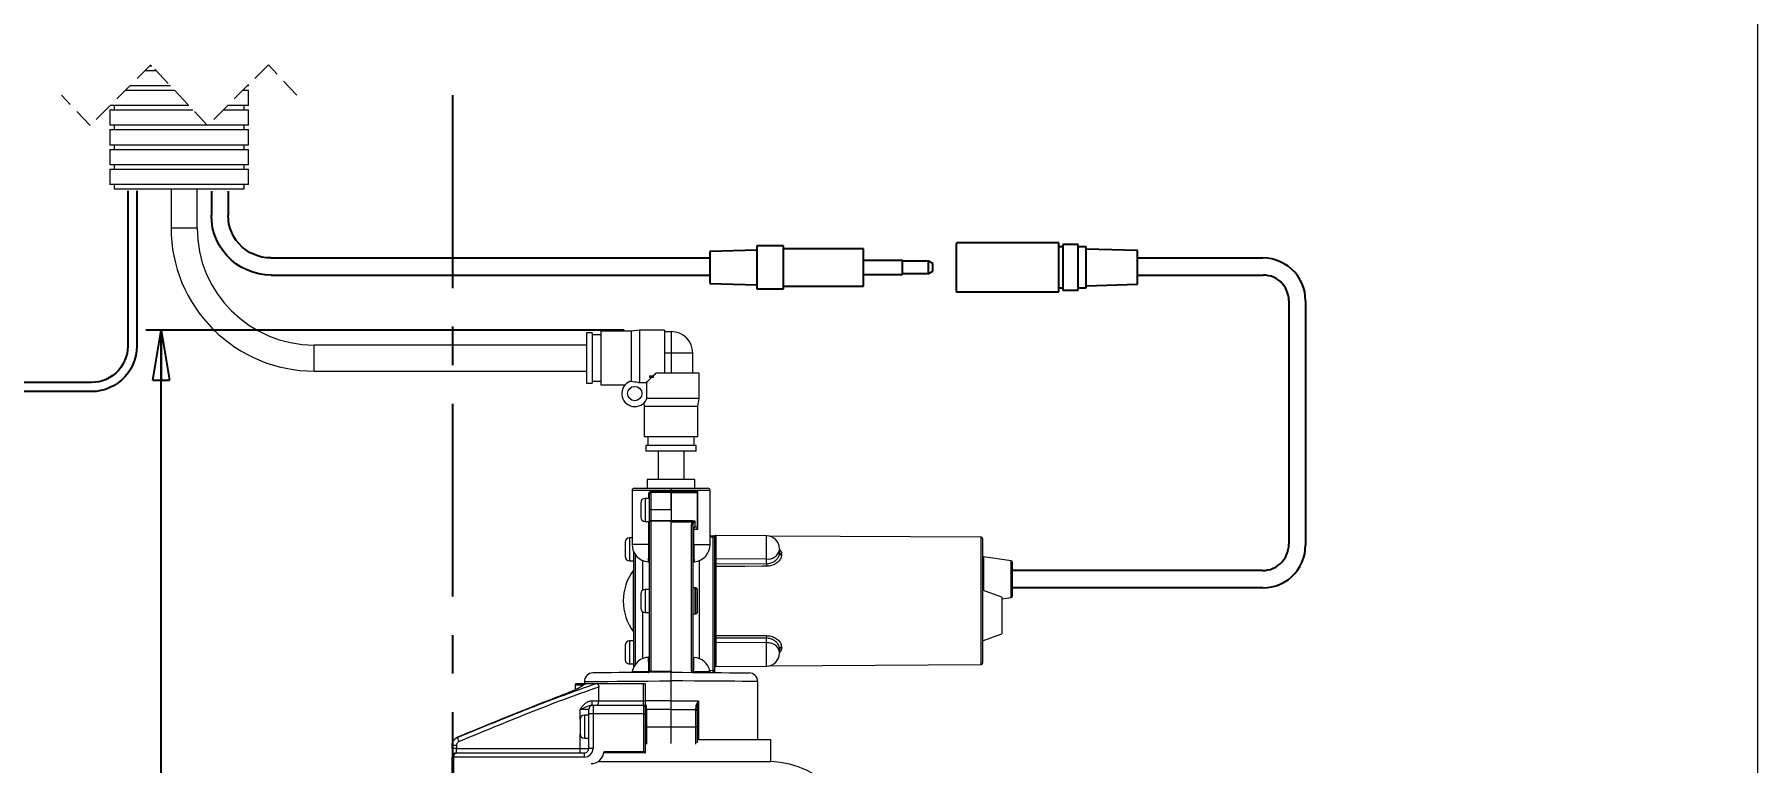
# Model space of a CAD drawing. Header units: millimetres. Extents: x 3 to 295, y 3 to 207.
# Drawn here: x 181.7 to 295.2, y 80.8 to 128.8 of the extents above; entities that cross this region are included whole.
import ezdxf

# ---------------------------------------------------------------- set-up
doc = ezdxf.new("R2010")
doc.units = ezdxf.units.MM
doc.linetypes.add('CENTERX2', pattern=[20.32, 12.7, -2.54, 2.54, -2.54])
doc.linetypes.add('HIDDEN', pattern=[1.905, 1.27, -0.635])
doc.layers.add('LEVEL0', color=179, linetype='Continuous')
doc.styles.add('SLDTEXTSTYLE0', font='TXT', dxfattribs={"width": 0.75})
doc.dimstyles.new('SLDDIMSTYLE1', dxfattribs={"dimtxt": 3.5, "dimasz": 3.302, "dimexe": 0, "dimexo": 0.0625, "dimgap": 0.875, "dimtad": 1, "dimdec": 0, "dimlfac": 3.5, "dimrnd": 1e-09, "dimzin": 12, "dimdsep": 46, "dimtxsty": 'SLDTEXTSTYLE0', "dimblk1": 'CLOSED', "dimblk2": 'CLOSED', "dimsah": 1, "dimcen": 0.09, "dimadec": 0, "dimazin": 3, "dimtfac": 1, "dimtdec": 0, "dimtofl": 0, "dimtmove": 0, "dimatfit": 3, "dimldrblk": 'CLOSED', "dimfxl": 0, "dimfrac": 2, "dimtolj": 1, "dimtzin": 12, "dimarcsym": 0})

# ---------------------------------------------------------------- blocks, each defined once
blk = doc.blocks.new('SW_BROKEN_VIEW_0')
at = {"color": 0, "linetype": 'CENTERX2'}
blk.add_line((48.63, 27.78), (48.63, -79.99), dxfattribs=at)
at = {"color": 0, "linetype": 'Continuous'}
for p, q in [((27.24, 21.48), (27.24, 11.26)), ((27.84, 21.48), (27.84, 11.26)), ((32.75, 21.47), (32.75, 19.87)), ((33.85, 21.47), (33.85, 19.87)), ((32.77, 19.46), (32.75, 19.87)), ((32.83, 19.05), (32.77, 19.46)), ((33.87, 19.58), (33.85, 19.87)), ((33.91, 19.29), (33.87, 19.58)), ((32.94, 18.65), (32.83, 19.05)), ((33.09, 18.27), (32.94, 18.65)), ((33.27, 17.9), (33.09, 18.27)), ((33.99, 19), (33.91, 19.29)), ((34.09, 18.73), (33.99, 19)), ((34.23, 18.46), (34.09, 18.73)), ((34.39, 18.22), (34.23, 18.46)), ((34.57, 17.99), (34.39, 18.22)), ((33.5, 17.56), (33.27, 17.9)), ((33.76, 17.23), (33.5, 17.56)), ((34.05, 16.94), (33.76, 17.23)), ((34.78, 17.78), (34.57, 17.99)), ((35.01, 17.59), (34.78, 17.78)), ((35.26, 17.43), (35.01, 17.59)), ((35.52, 17.3), (35.26, 17.43)), ((35.8, 17.19), (35.52, 17.3)), ((36.08, 17.12), (35.8, 17.19)), ((36.37, 17.07), (36.08, 17.12)), ((36.67, 17.06), (36.37, 17.07)), ((36.67, 17.06), (65.59, 17.06)), ((68.7, 17.57), (65.59, 17.49)), ((65.59, 17.49), (65.59, 15.38)), ((68.7, 17.86), (68.7, 15.02)), ((70.45, 17.86), (68.7, 17.86)), ((70.45, 15.02), (70.45, 17.86)), ((75.72, 17.67), (70.45, 17.67)), ((75.72, 15.21), (75.72, 17.67)), ((81.84, 18.02), (81.83, 18.02)), ((81.83, 18.02), (81.83, 18.01)), ((81.83, 18.01), (81.83, 18)), ((81.83, 18), (81.83, 14.87)), ((81.85, 18.04), (81.84, 18.04)), ((81.84, 18.04), (81.84, 18.03)), ((81.84, 18.03), (81.84, 18.03)), ((81.84, 18.03), (81.84, 18.02)), ((81.86, 18.05), (81.85, 18.04)), ((81.85, 18.04), (81.85, 18.04)), ((81.87, 18.05), (81.86, 18.05)), ((81.86, 18.05), (81.86, 18.05)), ((81.88, 18.06), (81.87, 18.06)), ((81.87, 18.06), (81.87, 18.05)), ((81.89, 18.06), (81.88, 18.06)), ((81.88, 18.06), (81.88, 18.06)), ((88.59, 18.06), (81.89, 18.06)), ((88.59, 14.82), (88.59, 18.06)), ((88.86, 17.79), (88.59, 17.79)), ((88.86, 17.94), (88.86, 14.94)), ((89.86, 17.94), (88.86, 17.94)), ((89.86, 14.94), (89.86, 17.94)), ((90.4, 17.79), (89.86, 17.79)), ((90.4, 15.09), (90.4, 17.79)), ((90.4, 15.22), (90.4, 17.65)), ((93.78, 17.55), (90.4, 17.65)), ((93.78, 15.33), (93.78, 17.55)), ((93.78, 17.06), (102.03, 17.06)), ((102.33, 17.04), (102.03, 17.06)), ((102.62, 17), (102.33, 17.04)), ((34.37, 16.68), (34.05, 16.94)), ((34.72, 16.46), (34.37, 16.68)), ((35.08, 16.27), (34.72, 16.46)), ((35.47, 16.12), (35.08, 16.27)), ((35.87, 16.02), (35.47, 16.12)), ((36.28, 15.95), (35.87, 16.02)), ((36.69, 15.93), (36.28, 15.95)), ((36.69, 15.93), (65.59, 15.93)), ((78.29, 16.9), (75.72, 16.9)), ((75.72, 15.97), (78.29, 15.97)), ((78.29, 15.97), (78.29, 16.9)), ((80.01, 16.84), (78.29, 16.84)), ((78.29, 16.03), (80.01, 16.03)), ((80.01, 16.03), (80.01, 16.84)), ((80.28, 16.69), (80.01, 16.84)), ((80.01, 16.03), (80.28, 16.18)), ((80.28, 16.18), (80.28, 16.69)), ((93.78, 15.93), (102.06, 15.93)), ((102.23, 15.92), (102.06, 15.93)), ((102.41, 15.89), (102.23, 15.92)), ((102.9, 16.92), (102.62, 17)), ((103.18, 16.81), (102.9, 16.92)), ((103.44, 16.68), (103.18, 16.81)), ((103.69, 16.52), (103.44, 16.68)), ((103.92, 16.33), (103.69, 16.52)), ((104.13, 16.13), (103.92, 16.33)), ((104.31, 15.9), (104.13, 16.13)), ((104.47, 15.65), (104.31, 15.9)), ((65.59, 15.38), (68.7, 15.3)), ((68.7, 15.02), (70.45, 15.02)), ((70.45, 15.21), (75.72, 15.21)), ((81.83, 14.87), (81.83, 14.86)), ((81.83, 14.86), (81.83, 14.86)), ((81.83, 14.86), (81.84, 14.85)), ((81.84, 14.85), (81.84, 14.85)), ((81.84, 14.85), (81.84, 14.84)), ((81.84, 14.84), (81.84, 14.84)), ((81.84, 14.84), (81.85, 14.83)), ((81.85, 14.83), (81.85, 14.83)), ((81.85, 14.83), (81.86, 14.83)), ((81.86, 14.83), (81.86, 14.82)), ((81.86, 14.82), (81.87, 14.82)), ((81.87, 14.82), (81.87, 14.82)), ((81.87, 14.82), (81.88, 14.82)), ((81.88, 14.82), (81.88, 14.82)), ((81.88, 14.82), (81.89, 14.82)), ((81.89, 14.82), (88.59, 14.82)), ((88.59, 15.09), (88.86, 15.09)), ((88.86, 14.94), (89.86, 14.94)), ((89.86, 15.09), (90.4, 15.09)), ((90.4, 15.22), (93.78, 15.33)), ((102.58, 15.85), (102.41, 15.89)), ((102.74, 15.79), (102.58, 15.85)), ((102.9, 15.71), (102.74, 15.79)), ((103.05, 15.61), (102.9, 15.71)), ((103.19, 15.5), (103.05, 15.61)), ((103.31, 15.38), (103.19, 15.5)), ((103.42, 15.24), (103.31, 15.38)), ((103.52, 15.09), (103.42, 15.24)), ((103.6, 14.94), (103.52, 15.09)), ((103.66, 14.77), (103.6, 14.94)), ((103.71, 14.6), (103.66, 14.77)), ((104.61, 15.39), (104.47, 15.65)), ((104.71, 15.11), (104.61, 15.39)), ((104.79, 14.83), (104.71, 15.11)), ((104.83, 14.54), (104.79, 14.83)), ((103.74, 14.43), (103.71, 14.6)), ((103.75, 14.25), (103.74, 14.43)), ((103.75, 14.25), (103.75, -1.79)), ((104.85, 14.24), (104.83, 14.54)), ((104.85, 14.24), (104.85, -1.85)), ((27.03, 10.28), (26.92, 10.06)), ((27.12, 10.51), (27.03, 10.28)), ((27.19, 10.76), (27.12, 10.51)), ((27.23, 11.01), (27.19, 10.76)), ((27.24, 11.26), (27.23, 11.01)), ((27.69, 10.33), (27.58, 10.04)), ((27.77, 10.63), (27.69, 10.33)), ((27.82, 10.94), (27.77, 10.63)), ((27.84, 11.26), (27.82, 10.94)), ((26.04, 9.18), (25.82, 9.06)), ((26.25, 9.31), (26.04, 9.18)), ((26.45, 9.47), (26.25, 9.31)), ((26.62, 9.65), (26.45, 9.47)), ((26.78, 9.85), (26.62, 9.65)), ((26.92, 10.06), (26.78, 9.85)), ((27.07, 9.25), (26.85, 9.03)), ((27.27, 9.49), (27.07, 9.25)), ((27.44, 9.76), (27.27, 9.49)), ((27.58, 10.04), (27.44, 9.76)), ((24.84, 8.86), (2.23, 8.86)), ((24.84, 8.26), (2.23, 8.26)), ((25.09, 8.87), (24.84, 8.86)), ((25.15, 8.27), (24.84, 8.26)), ((25.34, 8.91), (25.09, 8.87)), ((25.46, 8.32), (25.15, 8.27)), ((25.58, 8.97), (25.34, 8.91)), ((25.77, 8.4), (25.46, 8.32)), ((25.82, 9.06), (25.58, 8.97)), ((26.06, 8.52), (25.77, 8.4)), ((26.34, 8.66), (26.06, 8.52)), ((26.6, 8.83), (26.34, 8.66)), ((26.85, 9.03), (26.6, 8.83)), ((103.66, -2.33), (103.71, -2.15)), ((103.71, -2.15), (103.74, -1.97)), ((103.74, -1.97), (103.75, -1.79)), ((104.79, -2.43), (104.83, -2.14)), ((104.83, -2.14), (104.85, -1.85)), ((102.54, -3.45), (102.71, -3.38)), ((102.71, -3.38), (102.88, -3.3)), ((102.88, -3.3), (103.03, -3.2)), ((103.03, -3.2), (103.17, -3.08)), ((103.17, -3.08), (103.3, -2.95)), ((103.3, -2.95), (103.42, -2.81)), ((103.42, -2.81), (103.52, -2.66)), ((103.52, -2.66), (103.6, -2.5)), ((103.6, -2.5), (103.66, -2.33)), ((104.31, -3.5), (104.47, -3.26)), ((104.47, -3.26), (104.61, -2.99)), ((104.61, -2.99), (104.71, -2.72)), ((104.71, -2.72), (104.79, -2.43)), ((102, -3.53), (85.54, -3.53)), ((102, -3.53), (102.19, -3.52)), ((102.19, -3.52), (102.37, -3.49)), ((102.37, -3.49), (102.54, -3.45)), ((102.62, -4.6), (102.9, -4.53)), ((102.9, -4.53), (103.18, -4.42)), ((103.18, -4.42), (103.44, -4.29)), ((103.44, -4.29), (103.69, -4.13)), ((103.69, -4.13), (103.92, -3.94)), ((103.92, -3.94), (104.13, -3.73)), ((104.13, -3.73), (104.31, -3.5)), ((102.03, -4.66), (85.54, -4.66)), ((102.03, -4.66), (102.33, -4.65)), ((102.33, -4.65), (102.62, -4.6))]:
    blk.add_line(p, q, dxfattribs=at)
blk = doc.blocks.new('_CLOSED')
at = {"color": 0, "linetype": 'ByBlock', "lineweight": -2}
for p, q in [((-1, 0.166667), (0, 0)), ((-1, 0.166667), (-1, -0.166667)), ((0, 0), (-1, -0.166667)), ((0, 0), (-1, 0))]:
    blk.add_line(p, q, dxfattribs=at)
blk = doc.blocks.new('_D_4')
at = {"layer": 'LEVEL0', "color": 7}
for p, q in [((220.56, 109.32), (189.04, 109.32)), ((190.04, 14.05), (190.04, 109.32)), ((208.5, 14.05), (189.04, 14.05))]:
    blk.add_line(p, q, dxfattribs=at)
at = {"layer": 'LEVEL0', "color": 7, "xscale": 3.302, "yscale": 3.302}
for p, rotation in [((190.04, 109.32), 90.0000000000004), ((190.04, 14.05), 270.0000000000004)]:
    blk.add_blockref('_CLOSED', p, dxfattribs=dict(at, rotation=rotation))
at = {"layer": 'LEVEL0', "color": 7, "insert": (185.53, 54.68), "char_height": 3.5, "attachment_point": 1, "rotation": 90, "style": 'SLDTEXTSTYLE0'}
blk.add_mtext('333', dxfattribs=at)

msp = doc.modelspace()

# ---------------------------------------------------------------- linework, layer by layer
at = {"color": 7, "linetype": 'HIDDEN', "lineweight": 0}
for p, q in [((189.364, 126.788), (185.364, 122.788)), ((193.11, 122.788), (189.364, 126.788)), ((197.11, 126.788), (193.11, 122.788)), ((198.984, 124.788), (197.11, 126.788)), ((185.364, 122.788), (183.491, 124.788))]:
    msp.add_line(p, q, dxfattribs=at)
at = {"color": 7, "linetype": 'Continuous', "lineweight": 15}
for p, q in [((189, 126.424), (189.705, 126.424)), ((189.437, 126.71), (189.286, 126.71)), ((187.699, 125.123), (190.801, 125.123)), ((190.656, 125.408), (187.984, 125.408)), ((190.801, 125.123), (190.924, 125.123)), ((195.445, 125.123), (195.809, 125.123)), ((195.523, 125.123), (195.523, 125.201)), ((195.809, 125.408), (195.731, 125.408)), ((195.809, 125.408), (195.809, 125.486)), ((195.809, 124.107), (195.809, 125.123)), ((186.666, 123.821), (186.666, 122.806)), ((186.666, 123.821), (190.801, 123.821)), ((191.875, 124.107), (186.683, 124.107)), ((186.952, 124.107), (186.952, 123.821)), ((190.801, 123.821), (192.143, 123.821)), ((194.144, 123.821), (195.809, 123.821)), ((195.809, 124.107), (194.429, 124.107)), ((195.523, 123.821), (195.523, 124.107)), ((195.809, 122.806), (195.809, 123.821)), ((193.094, 122.806), (186.666, 122.806)), ((186.952, 122.806), (186.952, 122.52)), ((195.809, 122.806), (193.128, 122.806)), ((195.523, 122.52), (195.523, 122.806)), ((186.666, 122.52), (186.666, 121.504)), ((186.666, 122.52), (190.801, 122.52)), ((195.809, 121.504), (186.666, 121.504)), ((186.952, 121.504), (186.952, 121.218)), ((190.801, 122.52), (195.809, 122.52)), ((195.523, 121.218), (195.523, 121.504)), ((195.809, 121.504), (195.809, 122.52)), ((186.666, 121.218), (186.666, 120.203)), ((186.666, 121.218), (190.801, 121.218)), ((190.801, 121.218), (195.809, 121.218)), ((195.809, 120.203), (195.809, 121.218)), ((195.809, 120.203), (186.666, 120.203)), ((186.666, 119.917), (186.666, 118.901)), ((186.666, 119.917), (190.801, 119.917)), ((186.952, 120.203), (186.952, 119.917)), ((190.801, 119.917), (195.809, 119.917)), ((195.523, 119.917), (195.523, 120.203)), ((195.809, 118.901), (195.809, 119.917)), ((195.809, 118.901), (186.666, 118.901)), ((186.952, 118.901), (186.952, 118.615)), ((186.952, 118.615), (190.829, 118.615)), ((190.698, 118.615), (190.698, 116.048)), ((190.829, 118.615), (195.523, 118.615)), ((192.413, 116.048), (192.413, 118.615)), ((195.523, 118.615), (195.523, 118.901)), ((218.446, 109.131), (218.075, 109.131)), ((218.075, 109.131), (218.075, 105.821)), ((218.446, 109.131), (218.446, 105.821)), ((219.018, 109.008), (218.446, 109.008)), ((221.018, 109.24), (219.018, 109.24)), ((219.018, 109.24), (219.018, 105.713)), ((221.556, 109.317), (221.018, 109.24)), ((221.018, 109.24), (221.018, 105.935)), ((223.218, 109.317), (221.556, 109.317)), ((221.556, 109.317), (221.556, 105.847)), ((223.218, 109.317), (223.218, 106.476)), ((223.218, 109.219), (223.646, 109.219)), ((218.075, 108.333), (200.127, 108.333)), ((225.075, 106.476), (225.075, 107.791)), ((200.127, 106.619), (218.075, 106.619)), ((218.075, 105.821), (218.446, 105.821)), ((218.446, 105.945), (219.018, 105.945)), ((219.018, 105.713), (220.618, 105.713)), ((221.018, 105.935), (220.939, 105.935)), ((222.017, 105.847), (221.556, 105.847)), ((222.017, 105.847), (222.017, 104.814)), ((222.218, 106.315), (222.485, 106.315)), ((222.218, 106.315), (222.218, 106.219)), ((222.218, 106.219), (222.485, 106.219)), ((222.485, 106.219), (222.485, 106.315)), ((225.487, 106.476), (222.646, 106.476)), ((225.487, 104.814), (225.487, 106.476)), ((221.848, 104.52), (221.883, 104.276)), ((222.017, 104.814), (222.025, 104.764)), ((225.487, 104.814), (222.017, 104.814)), ((225.41, 104.276), (225.487, 104.814)), ((221.883, 104.276), (221.883, 102.276)), ((223.646, 104.276), (221.883, 104.276)), ((225.41, 104.276), (223.646, 104.276)), ((225.41, 102.276), (225.41, 104.276)), ((223.646, 102.276), (221.883, 102.276)), ((222.115, 102.276), (222.115, 101.705)), ((225.41, 102.276), (223.646, 102.276)), ((225.178, 101.705), (225.178, 102.276)), ((221.991, 101.705), (221.991, 101.333)), ((223.646, 101.705), (221.991, 101.705)), ((223.646, 101.333), (221.991, 101.333)), ((222.789, 101.333), (222.789, 99.476)), ((225.301, 101.705), (223.646, 101.705)), ((225.301, 101.333), (223.646, 101.333)), ((224.504, 99.476), (224.504, 101.333)), ((225.301, 101.333), (225.301, 101.705)), ((221.218, 98.905), (223.646, 98.905)), ((222.075, 99.476), (222.075, 98.905)), ((225.218, 99.476), (222.075, 99.476)), ((223.646, 98.905), (223.646, 98.762)), ((223.646, 98.905), (226.075, 98.905)), ((225.218, 98.905), (225.218, 99.476)), ((221.075, 98.762), (221.075, 95.191)), ((221.646, 97.948), (221.646, 97.476)), ((222.218, 98.233), (221.932, 98.233)), ((222.218, 97.497), (222.218, 98.533)), ((223.646, 98.619), (222.304, 98.619)), ((223.646, 98.762), (223.646, 98.705)), ((223.646, 98.705), (223.646, 98.619)), ((223.646, 97.497), (223.646, 98.619)), ((223.646, 98.619), (225.361, 98.619)), ((223.646, 98.619), (223.646, 96.762)), ((225.361, 98.619), (225.361, 96.333)), ((226.218, 95.191), (226.218, 98.762)), ((221.646, 97.476), (221.646, 97.005)), ((221.932, 96.719), (222.218, 96.719)), ((222.218, 97.497), (222.304, 97.497)), ((222.218, 96.795), (222.218, 97.497)), ((222.218, 86.856), (222.218, 96.795)), ((222.304, 97.497), (223.646, 97.497)), ((225.075, 96.762), (223.646, 96.762)), ((223.646, 96.668), (223.646, 96.762)), ((223.646, 86.869), (223.646, 96.668)), ((225.075, 96.754), (225.212, 96.754)), ((221.075, 95.625), (220.904, 95.625)), ((225.075, 96.448), (225.075, 86.86)), ((225.361, 96.333), (225.218, 96.333)), ((225.361, 96.333), (225.361, 96.276)), ((226.218, 95.762), (226.418, 95.762)), ((226.504, 95.676), (226.504, 95.71)), ((226.504, 95.676), (226.504, 86.906)), ((229.94, 95.766), (226.59, 95.795)), ((244.075, 95.67), (230.13, 95.743)), ((244.161, 95.584), (244.161, 87.368)), ((220.618, 95.339), (220.618, 94.868)), ((220.618, 94.868), (220.618, 94.396)), ((221.189, 87.135), (221.189, 94.692)), ((230.789, 94.909), (230.789, 94.839)), ((230.789, 94.839), (230.789, 94.616)), ((246.058, 94.116), (244.234, 94.372)), ((220.904, 94.11), (221.189, 94.11)), ((246.132, 94.031), (246.132, 92.905)), ((222.218, 92.233), (221.932, 92.233)), ((225.275, 92.333), (225.218, 92.333)), ((225.361, 92.248), (225.361, 90.705)), ((245.446, 91.731), (244.161, 92.189)), ((246.132, 92.905), (246.132, 91.779)), ((221.646, 91.948), (221.646, 91.476)), ((221.646, 91.476), (221.646, 91.005)), ((245.446, 91.731), (245.446, 89.935)), ((245.446, 91.608), (246.058, 91.694)), ((221.932, 90.719), (222.218, 90.719)), ((225.218, 90.619), (225.275, 90.619)), ((245.446, 89.935), (245.446, 89.316)), ((221.189, 88.842), (220.904, 88.842)), ((244.161, 88.858), (245.446, 89.316)), ((220.618, 88.557), (220.618, 88.085)), ((220.618, 88.085), (220.618, 87.614)), ((230.789, 88.336), (230.789, 88.114)), ((230.789, 88.114), (230.789, 88.044)), ((220.904, 87.328), (221.189, 87.328)), ((223.646, 86.869), (223.646, 86.787)), ((223.646, 86.216), (223.646, 86.787)), ((223.646, 86.212), (223.646, 86.784)), ((226.504, 86.906), (226.504, 86.847)), ((226.59, 87.157), (229.94, 87.187)), ((230.13, 87.21), (244.075, 87.283)), ((217.332, 85.923), (217.332, 85.622)), ((217.361, 86.048), (217.779, 86.048)), ((217.779, 86.048), (217.988, 86.048)), ((217.932, 86.167), (217.932, 86.048)), ((217.988, 86.048), (221.891, 86.048)), ((218.702, 86.036), (221.822, 86.036)), ((218.881, 84.905), (218.881, 85.803)), ((221.891, 86.048), (221.932, 86.048)), ((221.932, 86.048), (221.932, 84.905)), ((223.646, 84.905), (223.646, 86.216)), ((223.646, 84.905), (223.646, 86.212)), ((229.361, 82.333), (229.361, 86.171)), ((218.218, 84.048), (218.218, 84.333)), ((218.218, 81.762), (218.218, 84.048)), ((218.455, 84.619), (218.504, 84.619)), ((218.504, 84.619), (221.846, 84.619)), ((221.932, 84.905), (221.932, 84.533)), ((221.932, 84.533), (221.932, 84.048)), ((221.932, 84.048), (221.932, 81.476)), ((223.646, 84.333), (222.018, 84.333)), ((223.646, 84.333), (223.646, 84.905)), ((223.646, 83.191), (223.646, 84.333)), ((223.646, 84.333), (225.275, 84.333)), ((225.361, 84.475), (225.361, 84.248)), ((225.361, 84.248), (225.361, 83.191)), ((217.646, 83.662), (217.646, 83.191)), ((217.646, 83.191), (217.646, 82.719)), ((218.218, 83.948), (217.932, 83.948)), ((223.646, 82.084), (223.646, 83.191)), ((225.361, 83.191), (225.361, 82.134)), ((209.218, 81.955), (209.218, 81.972)), ((209.218, 81.762), (209.218, 81.955)), ((209.218, 81.762), (209.218, 81.191)), ((209.571, 82.501), (209.572, 82.5)), ((217.932, 82.433), (218.218, 82.433)), ((230.218, 82.333), (225.361, 82.333)), ((230.218, 80.898), (230.218, 82.333)), ((209.218, 14.334), (209.218, 81.191)), ((209.504, 81.476), (217.932, 81.476)), ((218.837, 80.898), (220.682, 80.898)), ((221.932, 81.476), (219.218, 81.476)), ((220.682, 80.898), (230.218, 80.898))]:
    msp.add_line(p, q, dxfattribs=at)
at = {"color": 8, "linetype": 'Continuous', "lineweight": 0}
for p, q in [((190.698, 116.048), (192.413, 116.048)), ((223.646, 109.219), (223.646, 107.791)), ((200.127, 106.619), (200.127, 108.333)), ((223.646, 107.791), (223.218, 107.791)), ((223.646, 107.791), (223.646, 106.476)), ((225.075, 107.791), (223.646, 107.791)), ((223.646, 98.762), (221.075, 98.762)), ((221.932, 98.233), (221.932, 97.476)), ((222.181, 98.233), (222.181, 98.533)), ((222.181, 98.533), (222.218, 98.533)), ((222.304, 98.619), (222.304, 97.497)), ((222.347, 98.705), (223.646, 98.705)), ((226.218, 98.762), (223.646, 98.762)), ((223.646, 98.705), (225.388, 98.705)), ((225.388, 98.705), (225.388, 96.191)), ((221.932, 97.476), (221.932, 96.719)), ((222.181, 95.191), (222.181, 96.719)), ((222.304, 97.497), (222.304, 96.785)), ((222.304, 96.785), (223.646, 96.785)), ((222.304, 96.73), (222.304, 96.785)), ((223.646, 96.73), (222.304, 96.73)), ((222.304, 96.73), (222.304, 86.858)), ((225.064, 96.668), (223.646, 96.668)), ((225.075, 96.762), (225.075, 96.754)), ((225.218, 96.753), (225.218, 96.333)), ((220.904, 95.625), (220.904, 94.868)), ((224.989, 86.86), (224.989, 96.448)), ((225.075, 96.448), (224.989, 96.448)), ((225.075, 96.191), (225.135, 96.191)), ((225.135, 96.191), (225.135, 95.191)), ((225.388, 96.191), (225.135, 96.191)), ((226.418, 95.676), (226.218, 95.676)), ((226.418, 95.762), (226.418, 95.676)), ((226.418, 86.906), (226.418, 95.676)), ((226.504, 95.676), (226.418, 95.676)), ((226.59, 95.795), (226.59, 94.223)), ((229.94, 94.243), (229.94, 95.766)), ((244.075, 87.283), (244.075, 95.67)), ((220.904, 94.868), (220.904, 94.11)), ((222.181, 95.191), (221.075, 95.191)), ((221.275, 94.545), (221.275, 87.278)), ((222.218, 95.191), (222.181, 95.191)), ((225.075, 95.191), (225.135, 95.191)), ((225.135, 95.191), (226.218, 95.191)), ((229.94, 94.243), (226.59, 94.223)), ((229.94, 93.935), (229.94, 94.243)), ((230.931, 94.57), (230.931, 94.515)), ((244.234, 94.372), (244.234, 92.163)), ((221.172, 89.438), (221.172, 93.515)), ((221.789, 92.195), (221.789, 94.131)), ((225.504, 94.131), (225.504, 87.682)), ((226.59, 94.223), (226.59, 93.923)), ((226.59, 93.923), (229.94, 93.935)), ((226.59, 93.748), (226.59, 89.205)), ((246.058, 91.694), (246.058, 94.116)), ((221.932, 92.233), (221.932, 91.476)), ((225.218, 92.333), (225.218, 90.619)), ((225.275, 90.619), (225.275, 92.333)), ((221.932, 91.476), (221.932, 90.719)), ((221.789, 87.682), (221.789, 90.757)), ((220.904, 88.842), (220.904, 88.085)), ((226.59, 89.03), (226.59, 88.73)), ((229.94, 89.018), (226.59, 89.03)), ((226.59, 88.73), (226.59, 87.157)), ((229.94, 88.709), (226.59, 88.73)), ((229.94, 88.709), (229.94, 89.018)), ((229.94, 87.187), (229.94, 88.709)), ((220.904, 88.085), (220.904, 87.328)), ((225.155, 87.76), (225.155, 87.759)), ((230.931, 88.438), (230.931, 88.382)), ((222.304, 86.858), (223.646, 86.869)), ((225.075, 86.86), (224.989, 86.86)), ((226.19, 86.908), (226.418, 86.906)), ((226.504, 86.906), (226.418, 86.906)), ((217.752, 85.923), (217.332, 85.923)), ((217.752, 85.857), (217.752, 85.923)), ((221.822, 84.905), (221.822, 86.036)), ((217.646, 83.662), (217.646, 84.333)), ((218.218, 84.333), (217.646, 84.333)), ((218.504, 84.048), (218.218, 84.048)), ((218.455, 84.619), (218.455, 84.905)), ((218.455, 84.905), (218.881, 84.905)), ((218.504, 84.619), (218.504, 84.048)), ((218.504, 84.048), (218.504, 81.762)), ((221.846, 84.048), (218.504, 84.048)), ((218.881, 84.905), (221.822, 84.905)), ((221.822, 84.905), (221.932, 84.905)), ((221.846, 84.048), (221.846, 84.619)), ((221.846, 81.562), (221.846, 84.048)), ((221.846, 84.048), (221.932, 84.048)), ((223.646, 84.905), (221.932, 84.905)), ((222.018, 84.333), (222.018, 83.191)), ((223.646, 84.905), (225.458, 84.905)), ((225.275, 83.191), (225.275, 84.333)), ((225.458, 84.905), (225.458, 82.333)), ((217.932, 83.948), (217.932, 83.191)), ((217.932, 83.191), (217.932, 82.433)), ((222.018, 83.191), (221.932, 83.191)), ((222.018, 83.191), (223.646, 83.191)), ((222.018, 83.191), (222.018, 82.051)), ((223.646, 83.191), (225.275, 83.191)), ((225.275, 82.051), (225.275, 83.191)), ((225.361, 83.191), (225.275, 83.191)), ((209.504, 81.955), (209.218, 81.955)), ((209.504, 81.762), (209.218, 81.762)), ((209.504, 81.955), (209.504, 81.762)), ((209.504, 81.476), (209.504, 81.762)), ((209.504, 81.762), (217.646, 81.762)), ((217.646, 81.762), (217.646, 82.719)), ((217.646, 81.762), (218.218, 81.762)), ((217.646, 81.476), (217.646, 81.762)), ((218.504, 81.762), (218.218, 81.762)), ((209.218, 81.191), (209.304, 81.191)), ((209.304, 81.191), (209.304, 14.334)), ((217.932, 81.191), (209.304, 81.191)), ((217.932, 81.191), (217.932, 81.476)), ((219.228, 81.562), (221.846, 81.562))]:
    msp.add_line(p, q, dxfattribs=at)
at = {"color": 7, "linetype": 'Continuous', "lineweight": 15, "flags": 128}
for points in [[(222.017, 105.847), (222.123, 105.953), (222.247, 106.077), (222.389, 106.219)], [(222.485, 106.315), (222.537, 106.367), (222.591, 106.421), (222.646, 106.476)], [(223.646, 86.784), (222.899, 86.777), (222.166, 86.771), (221.466, 86.764), (220.811, 86.759), (220.217, 86.754), (219.695, 86.749), (219.258, 86.745), (218.913, 86.742), (218.669, 86.74), (218.531, 86.739), (218.499, 86.739)], [(223.646, 86.787), (224.368, 86.781), (225.076, 86.775), (225.755, 86.769), (226.393, 86.763), (226.977, 86.758), (227.494, 86.753), (227.936, 86.75), (228.293, 86.746), (228.558, 86.744), (228.726, 86.743), (228.793, 86.742), (228.794, 86.742)], [(221.846, 81.562), (221.863, 81.545), (221.879, 81.529), (221.894, 81.514), (221.907, 81.501), (221.918, 81.491), (221.926, 81.483), (221.93, 81.478), (221.932, 81.476)]]:
    msp.add_lwpolyline(points, dxfattribs=at)
at = {"color": 8, "linetype": 'Continuous', "lineweight": 0, "flags": 128}
for points in [[(222.304, 98.619), (222.312, 98.621), (222.32, 98.626), (222.328, 98.634), (222.334, 98.644), (222.34, 98.657), (222.344, 98.672), (222.346, 98.688), (222.347, 98.705)], [(225.121, 96.623), (225.116, 96.627), (225.111, 96.631), (225.104, 96.636), (225.097, 96.642), (225.089, 96.648), (225.081, 96.655), (225.072, 96.662), (225.064, 96.668)], [(225.218, 96.333), (225.202, 96.331), (225.186, 96.323), (225.172, 96.309), (225.159, 96.292), (225.149, 96.27), (225.141, 96.245), (225.137, 96.219), (225.135, 96.191)], [(226.59, 93.748), (226.573, 93.747), (226.557, 93.744), (226.542, 93.74), (226.529, 93.734), (226.518, 93.728), (226.51, 93.72), (226.505, 93.711), (226.504, 93.702)], [(229.94, 93.759), (229.654, 93.758), (228.512, 93.754), (226.59, 93.748)], [(226.59, 89.205), (226.573, 89.206), (226.557, 89.208), (226.542, 89.213), (226.529, 89.218), (226.518, 89.225), (226.51, 89.233), (226.505, 89.242), (226.504, 89.25)], [(226.59, 89.205), (226.789, 89.204), (227.932, 89.2), (229.94, 89.193)], [(222.133, 86.77), (222.141, 86.772), (222.149, 86.775), (222.157, 86.782), (222.164, 86.79), (222.17, 86.8), (222.175, 86.812), (222.178, 86.825), (222.18, 86.839)], [(222.18, 86.839), (222.189, 86.841), (222.196, 86.843), (222.202, 86.845), (222.208, 86.847), (222.212, 86.849), (222.215, 86.851), (222.217, 86.854), (222.218, 86.856)], [(222.218, 86.856), (222.219, 86.856), (222.223, 86.856), (222.229, 86.856), (222.238, 86.856), (222.248, 86.857), (222.261, 86.857), (222.274, 86.857), (222.289, 86.857), (222.304, 86.858)], [(222.304, 86.858), (222.304, 86.841), (222.304, 86.825), (222.304, 86.81), (222.304, 86.797), (222.304, 86.786), (222.304, 86.778), (222.304, 86.773), (222.304, 86.772)], [(225.075, 86.86), (225.076, 86.857), (225.078, 86.855), (225.081, 86.852), (225.085, 86.85), (225.09, 86.848), (225.097, 86.846), (225.104, 86.844), (225.113, 86.843)], [(225.113, 86.843), (225.519, 86.839), (225.991, 86.835), (226.199, 86.834), (226.181, 86.834)], [(225.16, 86.774), (225.152, 86.775), (225.144, 86.779), (225.136, 86.785), (225.129, 86.793), (225.123, 86.804), (225.118, 86.816), (225.115, 86.829), (225.113, 86.843)], [(226.419, 86.763), (226.419, 86.766), (226.419, 86.774), (226.418, 86.787), (226.418, 86.805), (226.418, 86.826), (226.418, 86.851), (226.418, 86.878), (226.418, 86.906)], [(217.932, 86.167), (217.951, 86.167), (218.067, 86.168), (218.284, 86.17), (218.599, 86.172), (219.007, 86.176), (219.5, 86.179), (220.068, 86.184), (220.702, 86.189), (221.39, 86.194), (222.119, 86.2), (222.875, 86.206), (223.646, 86.212)], [(229.361, 86.171), (229.35, 86.171), (229.25, 86.172), (229.044, 86.173), (228.736, 86.176), (228.332, 86.179), (227.84, 86.183), (227.269, 86.187), (226.63, 86.192), (225.935, 86.198), (225.196, 86.203), (224.429, 86.209), (223.646, 86.216)], [(209.572, 82.5), (209.572, 82.493), (209.572, 82.484)], [(209.681, 82.221), (209.661, 82.27), (209.642, 82.316), (209.624, 82.359), (209.608, 82.398), (209.594, 82.431), (209.584, 82.457), (209.576, 82.475), (209.572, 82.484)]]:
    msp.add_lwpolyline(points, dxfattribs=at)
at = {"color": 7, "linetype": 'Continuous', "lineweight": 15}
msp.add_circle((221.254, 105.138), 0.47, dxfattribs=at)
for centre, radius, start, end in [((200.127, 116.048), 9.429, 179.99999, 270), ((200.127, 116.048), 7.714, 180.00003, 269.99996), ((223.646, 107.791), 1.429, 0.00018, 89.9999), ((221.254, 105.138), 0.857, 111.53575, 334.14407), ((221.218, 98.762), 0.143, 90.0003, 180.00055), ((226.075, 98.762), 0.143, 359.99908, 89.99963), ((221.932, 97.948), 0.286, 90.00041, 179.9997), ((222.304, 98.533), 0.0857, 90.00161, 179.99946), ((221.932, 97.005), 0.286, 180.0003, 269.99959), ((220.904, 95.339), 0.286, 90.00041, 179.9997), ((225.218, 96.191), 0.143, 90.00037, 179.99921), ((226.418, 95.676), 0.0857, 359.99853, 90.0036), ((226.589, 95.71), 0.0857, 89.50055, 180.00003), ((229.932, 94.909), 0.857, 0.00001, 89.49998), ((244.075, 95.584), 0.0857, 359.99941, 89.69957), ((220.904, 94.396), 0.286, 180.0003, 269.99959), ((222.218, 95.191), 1.143, 179.99991, 266.01718), ((225.075, 95.191), 1.143, 276.35142, 0.00021), ((244.246, 94.457), 0.0857, 180.00044, 262.00087), ((223.929, 91.476), 3.429, 143.52493, 216.47507), ((221.104, 93.566), 0.0857, 323.52681, 359.99939), ((222.132, 93.965), 0.0857, 0.00057, 86.00073), ((225.218, 93.913), 0.143, 96.37896, 179.99959), ((246.046, 94.031), 0.0857, 359.99757, 82.00374), ((221.932, 91.948), 0.286, 90.00041, 179.9997), ((225.218, 92.476), 0.143, 180.00079, 269.99963), ((225.275, 92.248), 0.0857, 0.00054, 89.99875), ((221.932, 91.005), 0.286, 180.0003, 269.99959), ((246.046, 91.779), 0.0857, 277.99626, 0.00243), ((225.218, 90.476), 0.143, 90.00037, 180.00092), ((225.275, 90.705), 0.0857, 270.00125, 359.99661), ((220.904, 88.557), 0.286, 90.00041, 179.9997), ((221.104, 89.387), 0.0857, 359.99791, 36.47873), ((220.904, 87.614), 0.286, 179.99885, 270.00105), ((222.209, 86.619), 1.143, 89.99991, 169.14428), ((222.132, 87.845), 0.0857, 280.09183, 4.30506), ((225.161, 87.845), 0.0857, 180.23057, 266.2477), ((225.084, 86.619), 1.143, 11.10136, 86.43556), ((229.932, 88.044), 0.857, 270.50051, 359.9995), ((218.504, 86.167), 0.571, 90.50019, 180.68472), ((221.002, 86.846), 0.0857, 270.49855, 351.44641), ((222.132, 86.856), 0.0857, 270.50384, 359.99638), ((225.161, 86.86), 0.0857, 179.99753, 269.50153), ((226.291, 86.85), 0.0857, 186.89304, 269.41199), ((226.589, 87.243), 0.0857, 180.00281, 270.49945), ((226.589, 86.847), 0.0857, 179.99875, 269.50102), ((228.789, 86.171), 0.571, 0.21668, 89.49969), ((244.075, 87.368), 0.0857, 270.30043, 0.00059), ((217.618, 85.923), 0.286, 154.15794, 179.99999), ((218.504, 84.333), 0.286, 90.00041, 179.9997), ((221.846, 84.533), 0.0857, 0.00054, 89.99839), ((222.018, 84.248), 0.0857, 90.00161, 179.99946), ((225.275, 84.248), 0.0857, 0.00054, 89.99875), ((217.932, 83.662), 0.286, 90.00044, 179.9997), ((217.932, 82.719), 0.286, 180.0003, 269.99956), ((217.932, 81.762), 0.286, 270.00032, 0.00064), ((209.504, 81.191), 0.286, 90.00008, 179.99918), ((218.373, 81.619), 0.857, 269.99979, 356.17739), ((229.932, 74.619), 6.286, 359.99998, 87.39479)]:
    msp.add_arc(centre, radius, start, end, dxfattribs=at)
at = {"color": 8, "linetype": 'Continuous', "lineweight": 0}
for centre, radius, start, end in [((226.578, 94.299), 0.0766, 192.17362, 278.72095), ((230.045, 94.996), 0.761, 262.01269, 348.02882), ((230.915, 94.697), 0.128, 190.41821, 277.34863), ((230.914, 94.641), 0.127, 191.072, 277.68452), ((226.578, 93.998), 0.0766, 192.17008, 278.72449), ((244.334, 93.888), 14.394, 179.81287, 180.51208), ((226.578, 88.954), 0.0766, 81.27905, 167.82638), ((226.578, 88.654), 0.0766, 81.2829, 167.82253), ((244.333, 89.065), 14.394, 179.48791, 180.18713), ((230.045, 87.956), 0.761, 11.97118, 97.98731), ((225.161, 87.845), 0.0857, 179.99961, 266.04726), ((230.914, 88.312), 0.127, 82.31635, 168.92712), ((230.915, 88.256), 0.128, 82.65136, 169.58179), ((225.161, 86.86), 0.171, 179.99909, 209.50219), ((218.055, 85.924), 0.303, 155.76334, 180.06074), ((218.077, 85.79), 0.273, 109.15403, 154.617), ((222, 84.462), 0.0688, 90.10925, 169.3498), ((225.293, 84.462), 0.0688, 10.65023, 89.89028), ((217.932, 81.762), 0.571, 269.99891, 0.0012), ((209.556, 81.227), 0.255, 101.79165, 188.22371)]:
    msp.add_arc(centre, radius, start, end, dxfattribs=at)
at = {"color": 7, "linetype": 'Continuous', "lineweight": 15}
for points, knots in [([(221.556, 105.847), (221.531, 105.851), (221.351, 105.88), (221.172, 105.91), (221.018, 105.935)], [0, 0, 0, 0, 0.1390653, 1, 1, 1, 1]), ([(225.388, 98.705), (225.388, 98.705), (225.38, 98.693), (225.367, 98.673), (225.362, 98.651), (225.361, 98.641)], [0, 0, 0, 0, 0.0124075, 0.5967345, 1, 1, 1, 1]), ([(225.212, 96.754), (225.213, 96.754), (225.215, 96.754), (225.217, 96.754), (225.217, 96.753), (225.218, 96.753)], [0, 0, 0, 0, 0.5863281, 0.7990319, 1, 1, 1, 1]), ([(225.388, 96.191), (225.388, 96.191), (225.381, 96.204), (225.367, 96.231), (225.363, 96.261), (225.361, 96.276)], [0, 0, 0, 0, 0.0128318, 0.4913269, 1, 1, 1, 1]), ([(222.18, 86.839), (222.18, 86.894), (222.179, 87.042), (222.178, 87.253), (222.168, 87.509), (222.17, 87.604), (222.137, 87.831), (222.143, 87.79), (222.143, 87.788)], [0, 0, 0, 0, 0.1692553, 0.459725, 0.68356, 0.8785668, 0.9934629, 1, 1, 1, 1]), ([(216.853, 85.412), (216.675, 85.345), (215.784, 85.01), (213.35, 84.056), (211.108, 83.133), (209.572, 82.5)], [0, 0, 0, 0, 0.0728593, 0.3643081, 1, 1, 1, 1]), ([(217.843, 85.929), (217.841, 85.927), (217.827, 85.912), (217.774, 85.869), (217.663, 85.794), (217.48, 85.691), (217.235, 85.573), (217.016, 85.478), (216.881, 85.43), (216.847, 85.417)], [0, 0, 0, 0, 0.0078105, 0.0576591, 0.1791173, 0.3654406, 0.6165576, 0.9033647, 1, 1, 1, 1]), ([(218.702, 86.036), (218.727, 86.032), (218.774, 86.025), (218.827, 85.979), (218.862, 85.922), (218.879, 85.862), (218.881, 85.821), (218.881, 85.803)], [0, 0, 0, 0, 0.22960811, 0.42856087, 0.62234669, 0.84005477, 1, 1, 1, 1]), ([(221.822, 86.036), (221.831, 86.036), (221.848, 86.037), (221.872, 86.041), (221.886, 86.046), (221.891, 86.048)], [0, 0, 0, 0, 0.3773981, 0.7518895, 1, 1, 1, 1]), ([(218.753, 84.619), (218.753, 84.619), (218.767, 84.619), (218.799, 84.633), (218.833, 84.678), (218.86, 84.741), (218.878, 84.819), (218.88, 84.875), (218.881, 84.905)], [0, 0, 0, 0, 0.0025371, 0.1219839, 0.2910729, 0.4968449, 0.7361322, 1, 1, 1, 1]), ([(209.572, 82.5), (209.515, 82.47), (209.401, 82.409), (209.281, 82.253), (209.224, 82.1), (209.219, 82.004), (209.218, 81.972)], [0, 0, 0, 0, 0.2854043, 0.5701912, 0.8557134, 1, 1, 1, 1]), ([(209.218, 81.955), (209.224, 82.02), (209.237, 82.149), (209.337, 82.321), (209.458, 82.43), (209.544, 82.471), (209.572, 82.484)], [0, 0, 0, 0, 0.2869038, 0.5742347, 0.8612972, 1, 1, 1, 1])]:
    msp.add_open_spline(points, degree=3, knots=knots, dxfattribs=at)
at = {"color": 8, "linetype": 'Continuous', "lineweight": 0}
for points, knots in [([(222.181, 98.533), (222.182, 98.55), (222.185, 98.58), (222.198, 98.611), (222.214, 98.638), (222.239, 98.667), (222.286, 98.698), (222.326, 98.703), (222.347, 98.705)], [0, 0, 0, 0, 0.1898413, 0.338265, 0.3720473, 0.5564292, 0.7613232, 1, 1, 1, 1]), ([(222.218, 96.795), (222.218, 96.795), (222.218, 96.793), (222.228, 96.791), (222.237, 96.789), (222.254, 96.787), (222.275, 96.786), (222.293, 96.785), (222.303, 96.785), (222.304, 96.785)], [0, 0, 0, 0, 0.00215972, 0.07640831, 0.26446305, 0.38116203, 0.65628977, 0.97117418, 1, 1, 1, 1]), ([(222.304, 96.73), (222.303, 96.73), (222.293, 96.73), (222.274, 96.733), (222.253, 96.741), (222.236, 96.754), (222.222, 96.77), (222.218, 96.787), (222.218, 96.795), (222.218, 96.795)], [0, 0, 0, 0, 0.021168, 0.2546426, 0.4731095, 0.5773661, 0.7935492, 0.9883395, 1, 1, 1, 1]), ([(224.989, 96.448), (224.992, 96.487), (224.999, 96.566), (225.042, 96.634), (225.064, 96.668)], [0, 0, 0, 0, 0.49056104, 1, 1, 1, 1]), ([(225.064, 96.668), (225.089, 96.687), (225.127, 96.713), (225.174, 96.737), (225.195, 96.747), (225.206, 96.752), (225.21, 96.754), (225.212, 96.754)], [0, 0, 0, 0, 0.54997691, 0.80341777, 0.9117625, 0.96969146, 1, 1, 1, 1]), ([(225.121, 96.623), (225.108, 96.594), (225.081, 96.539), (225.077, 96.478), (225.075, 96.448)], [0, 0, 0, 0, 0.5101245, 1, 1, 1, 1]), ([(225.218, 96.753), (225.217, 96.753), (225.217, 96.753), (225.216, 96.752), (225.214, 96.751), (225.21, 96.747), (225.204, 96.74), (225.19, 96.723), (225.161, 96.684), (225.137, 96.648), (225.121, 96.623)], [0, 0, 0, 0, 0.0072196, 0.0085568, 0.0231131, 0.0509505, 0.1042549, 0.2072212, 0.4528806, 1, 1, 1, 1]), ([(222.138, 94.051), (222.14, 94.054), (222.155, 94.076), (222.159, 94.157), (222.173, 94.319), (222.176, 94.559), (222.18, 94.845), (222.181, 95.058), (222.181, 95.173), (222.181, 95.191)], [0, 0, 0, 0, 0.0101686, 0.06974, 0.202635, 0.4429338, 0.6973062, 0.9534077, 1, 1, 1, 1]), ([(225.135, 95.191), (225.135, 95.081), (225.136, 94.874), (225.142, 94.571), (225.15, 94.326), (225.167, 94.164), (225.182, 94.087), (225.196, 94.065), (225.202, 94.055)], [0, 0, 0, 0, 0.2882468, 0.5421973, 0.7953187, 0.9315709, 0.9703937, 1, 1, 1, 1]), ([(229.94, 93.935), (230.034, 93.944), (230.219, 93.96), (230.469, 94.083), (230.66, 94.256), (230.772, 94.444), (230.785, 94.57), (230.789, 94.616)], [0, 0, 0, 0, 0.2369291, 0.4664208, 0.6845994, 0.8825536, 1, 1, 1, 1]), ([(230.931, 94.515), (230.926, 94.462), (230.911, 94.321), (230.779, 94.11), (230.555, 93.92), (230.265, 93.787), (230.05, 93.769), (229.94, 93.759)], [0, 0, 0, 0, 0.11536151, 0.31002647, 0.52710449, 0.75866049, 1, 1, 1, 1]), ([(230.789, 94.874), (230.822, 94.845), (230.909, 94.765), (230.923, 94.645), (230.931, 94.57)], [0, 0, 0, 0, 0.3732805, 1, 1, 1, 1]), ([(226.59, 93.923), (226.59, 93.909), (226.59, 93.881), (226.59, 93.836), (226.59, 93.791), (226.59, 93.761), (226.59, 93.748)], [0, 0, 0, 0, 0.2263828, 0.4911895, 0.764587, 1, 1, 1, 1]), ([(226.59, 89.205), (226.59, 89.19), (226.59, 89.159), (226.59, 89.113), (226.59, 89.07), (226.59, 89.042), (226.59, 89.03)], [0, 0, 0, 0, 0.2536152, 0.527402, 0.7905296, 1, 1, 1, 1]), ([(229.94, 89.193), (230.014, 89.189), (230.197, 89.178), (230.471, 89.081), (230.718, 88.905), (230.893, 88.686), (230.919, 88.517), (230.931, 88.438)], [0, 0, 0, 0, 0.1617749, 0.404487, 0.6285455, 0.8261759, 1, 1, 1, 1]), ([(230.789, 88.336), (230.779, 88.407), (230.756, 88.557), (230.608, 88.754), (230.397, 88.914), (230.161, 89.004), (230.003, 89.014), (229.94, 89.018)], [0, 0, 0, 0, 0.1770757, 0.3774691, 0.6016892, 0.8413083, 1, 1, 1, 1]), ([(225.155, 87.759), (225.149, 87.744), (225.124, 87.673), (225.127, 87.567), (225.119, 87.403), (225.116, 87.203), (225.113, 87), (225.113, 86.875), (225.113, 86.843)], [0, 0, 0, 0, 0.05438153, 0.24339765, 0.33872516, 0.59164587, 0.89508416, 1, 1, 1, 1]), ([(230.931, 88.382), (230.927, 88.333), (230.915, 88.205), (230.829, 88.108), (230.776, 88.049)], [0, 0, 0, 0, 0.3894134, 1, 1, 1, 1]), ([(221.105, 86.83), (221.099, 86.83), (221.026, 86.83), (221.499, 86.834), (221.686, 86.835), (222.016, 86.838), (222.18, 86.839)], [0, 0, 0, 0, 0.0140607, 0.1836828, 0.594543, 1, 1, 1, 1]), ([(226.419, 86.763), (226.419, 86.763), (226.424, 86.763), (226.436, 86.768), (226.456, 86.788), (226.475, 86.813), (226.497, 86.833), (226.502, 86.843), (226.504, 86.847)], [0, 0, 0, 0, 0.0036185, 0.1341208, 0.2912377, 0.7110608, 0.9020007, 1, 1, 1, 1]), ([(209.572, 82.484), (209.748, 82.557), (210.629, 82.92), (212.581, 83.717), (215.433, 84.87), (217.612, 85.647), (218.702, 86.036)], [0, 0, 0, 0, 0.05832422, 0.29162194, 0.64570483, 1, 1, 1, 1]), ([(218.881, 85.803), (218.105, 85.532), (216.552, 84.99), (213.49, 83.782), (211.205, 82.846), (209.681, 82.221)], [0, 0, 0, 0, 0.2498055, 0.499661, 1, 1, 1, 1]), ([(217.988, 86.048), (217.987, 86.047), (217.964, 85.994), (217.83, 85.889), (217.59, 85.736), (217.247, 85.567), (216.99, 85.466), (216.853, 85.412)], [0, 0, 0, 0, 0.001389, 0.1327748, 0.3669522, 0.6650404, 1, 1, 1, 1]), ([(217.646, 84.333), (217.647, 84.334), (217.668, 84.363), (217.708, 84.421), (217.824, 84.577), (217.988, 84.75), (218.233, 84.883), (218.382, 84.898), (218.455, 84.905)], [0, 0, 0, 0, 0.0024811, 0.1043294, 0.2060974, 0.5687884, 0.7890986, 1, 1, 1, 1]), ([(218.455, 84.619), (218.412, 84.615), (218.32, 84.606), (218.131, 84.526), (217.949, 84.443), (217.767, 84.376), (217.688, 84.348), (217.647, 84.334), (217.646, 84.333)], [0, 0, 0, 0, 0.1467559, 0.3213702, 0.7094769, 0.8486589, 0.9969129, 1, 1, 1, 1]), ([(221.846, 84.619), (221.844, 84.622), (221.834, 84.637), (221.833, 84.677), (221.825, 84.737), (221.823, 84.817), (221.822, 84.874), (221.822, 84.905)], [0, 0, 0, 0, 0.0396233, 0.1790262, 0.4005902, 0.6824836, 1, 1, 1, 1]), ([(221.932, 84.727), (221.946, 84.702), (221.981, 84.641), (221.993, 84.572), (222, 84.531)], [0, 0, 0, 0, 0.4100892, 1, 1, 1, 1]), ([(222, 84.531), (222.003, 84.49), (222.008, 84.428), (222.006, 84.359), (222.016, 84.336), (222.018, 84.333)], [0, 0, 0, 0, 0.62305776, 0.9528407, 1, 1, 1, 1]), ([(225.275, 84.333), (225.276, 84.336), (225.287, 84.359), (225.285, 84.422), (225.291, 84.484), (225.293, 84.526), (225.293, 84.531)], [0, 0, 0, 0, 0.0471599, 0.37694, 0.918095, 1, 1, 1, 1]), ([(225.293, 84.531), (225.301, 84.572), (225.323, 84.683), (225.394, 84.802), (225.445, 84.884), (225.458, 84.904), (225.458, 84.905)], [0, 0, 0, 0, 0.2993258, 0.8212661, 0.9938878, 1, 1, 1, 1]), ([(225.458, 84.905), (225.458, 84.904), (225.45, 84.88), (225.418, 84.784), (225.375, 84.643), (225.365, 84.521), (225.361, 84.475)], [0, 0, 0, 0, 0.00618619, 0.17120319, 0.68630379, 1, 1, 1, 1]), ([(209.681, 82.221), (209.667, 82.215), (209.623, 82.194), (209.563, 82.139), (209.513, 82.053), (209.507, 81.988), (209.504, 81.955)], [0, 0, 0, 0, 0.1382995, 0.4249566, 0.7124856, 1, 1, 1, 1])]:
    msp.add_open_spline(points, degree=3, knots=knots, dxfattribs=at)
at = {"layer": 'LEVEL0', "color": 7, "lineweight": 15}
msp.add_line((295.236, 207.116), (295.236, 2.563), dxfattribs=at)

# ---------------------------------------------------------------- block references
at = {"color": 7, "linetype": 'Continuous'}
msp.add_blockref('SW_BROKEN_VIEW_0', (160.607, 97.008), dxfattribs=at)

# ---------------------------------------------------------------- dimensions: what is measured, and where the dimension line sits
at = {"layer": 'LEVEL0', "color": 7}
dim = msp.add_linear_dim(base=(190.037, 109.317), p1=(209.504, 14.048), p2=(221.556, 109.317), angle=90, dimstyle='SLDDIMSTYLE1', dxfattribs=at)
dim.commit()
dim.dimension.update_dxf_attribs({"geometry": '_D_4', "text_midpoint": (190.037, 59.982), "dimtype": 160})

doc.saveas('drawing.dxf')
